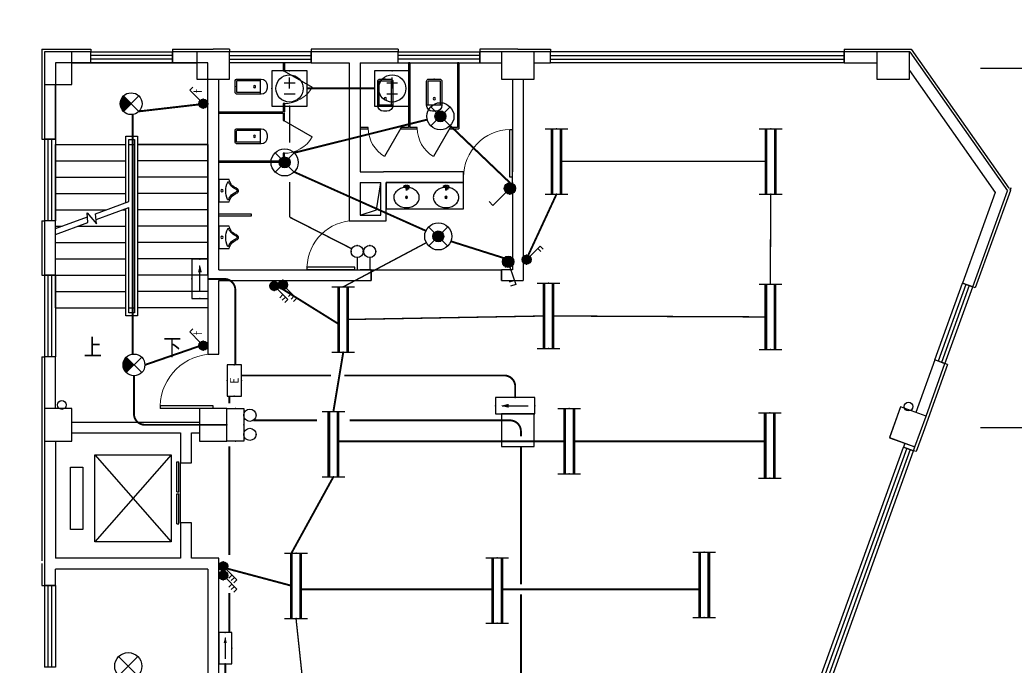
# Model space of a CAD drawing. Extents: x 2166032 to 5302137, y 581493 to 2416206.
# Drawn here: x 2508089 to 2526401, y 1149311 to 1161199 of the extents above; entities that cross this region are included whole.
import ezdxf
from ezdxf.enums import TextEntityAlignment as Align

# ---------------------------------------------------------------- set-up
doc = ezdxf.new("R2010")
doc.units = 0
doc.header["$LTSCALE"] = 1000
doc.header["$MEASUREMENT"] = 0
doc.linetypes.add('DASH', pattern=[0.35, 0.25, -0.1])
for name, color, linetype in [('AXIS', 3, 'Continuous'), ('COLUMN', 2, 'Continuous'), ('DIM_SYMB', 3, 'Continuous'), ('EQUIP-动力', 3, 'Continuous'), ('EQUIP-照明', 3, 'Continuous'), ('LATRINE', 8, 'Continuous'), ('LVTRY', 8, 'Continuous'), ('PUB_TEXT', 7, 'Continuous'), ('STAIR', 8, 'Continuous'), ('SURFACE', 8, 'Continuous'), ('TEL_TEXT', 7, 'Continuous'), ('WALL', 8, 'Continuous'), ('WINDOW', 8, 'Continuous'), ('WIRE-应急', 6, 'DASH'), ('WIRE-照明', 1, 'Continuous'), ('屋面', 151, 'Continuous'), ('道路', 2, 'Continuous')]:
    doc.layers.add(name, color=color, linetype=linetype)
doc.styles.add('_TCH_DIM', font='tssdeng.shx', dxfattribs={"bigfont": 'tssdchn.shx'})
doc.styles.add('_TEL_DIM', font='@tssdeng.shx', dxfattribs={"width": 0.8, "height": 3.5, "bigfont": '!tssdchn.shx'})
doc.styles.get("Standard").update_dxf_attribs({"font": 'tssdeng.shx', "bigfont": 'tssdchn.shx'})

# ---------------------------------------------------------------- blocks, each defined once
blk = doc.blocks.new('_LV8')
for p, q in [((-205, 0), (205, 0)), ((-205, -191), (-205, 0)), ((205, 0), (205, -191))]:
    blk.add_line(p, q)
blk.add_circle((0, -60), 20)
for centre, radius, start, end in [((-152, -175), 10, 114.1084, 248.1394), ((5, -526), 395, 66.6675, 114.1084), ((243, -401), 233, 110.4941, 160.7361), ((158, -173), 10, 290.4941, 66.6675), ((-243, -391), 203, 19.2639, 79.2894), ((-243, -401), 233, 19.2639, 68.1394), ((0, -306), 54, 199.2639, 269.7777), ((0, -316), 24, 199.2639, 269.4998), ((0, -306), 54, 270.2223, 340.7361), ((0, -316), 24, 270.5002, 340.7361), ((243, -391), 203, 100.7106, 160.7361)]:
    blk.add_arc(centre, radius, start, end)
blk = doc.blocks.new('$equip$00001148')
for p, q in [((0.354, 0.354), (-0.354, -0.354)), ((-0.354, 0.354), (0.354, -0.354))]:
    blk.add_line(p, q)
blk.add_circle((0, 0), 0.5)
at = {"flags": 9}
blk.add_attdef('A', (0, 0), '', height=0.00002, dxfattribs=at)
blk = doc.blocks.new('$equip$00001149')
for p, q in [((-0.354, 0.354), (0.354, -0.354)), ((0.354, 0.354), (-0.354, -0.354))]:
    blk.add_line(p, q)
for radius in [0.5, 0.2]:
    blk.add_circle((0, 0), radius)
for points in [[(-0.173, 0.1), (0.173, 0.1), (-0.2, 0), (0.2, 0)], [(-0.173, -0.1), (0.173, -0.1), (-0.2, 0), (0.2, 0)], [(-0.1, 0.173), (0.1, 0.173), (-0.173, 0.1), (0.173, 0.1)], [(0, 0.2), (0, 0.2), (-0.1, 0.173), (0.1, 0.173)], [(-0.1, -0.173), (0.1, -0.173), (-0.173, -0.1), (0.173, -0.1)], [(0, -0.2), (0, -0.2), (-0.1, -0.173), (0.1, -0.173)]]:
    blk.add_solid(points)
at = {"flags": 9}
blk.add_attdef('A', (0, 0), '', height=0.00002, dxfattribs=at)
blk = doc.blocks.new('$equip$00001344')
for p, q in [((0.65, 0.65), (-0.65, 0.65)), ((-0.65, 0.65), (-0.65, -0.65)), ((0, 0), (0, 0.4)), ((0.65, -0.65), (0.65, 0.65)), ((-0.2, 0.2), (0.2, 0.2)), ((-0.2, -0.2), (0.2, -0.2)), ((-0.65, -0.65), (0.65, -0.65))]:
    blk.add_line(p, q)
blk.add_circle((0, 0), 0.5)
for p in [(0, 0.65), (-0.65, 0), (0.65, 0), (0, -0.65)]:
    blk.add_point(p)
at = {"flags": 9}
blk.add_attdef('A', (0, 0), '', height=0.00002, dxfattribs=at)
blk = doc.blocks.new('$equip$00001963')
for p, q in [((0.147, 0.356), (0.625, 0.833)), ((0.625, 0.833), (0.766, 0.692)), ((0.512, 0.72), (0.653, 0.579))]:
    blk.add_line(p, q)
blk.add_circle((0, 0.208), 0.208)
for p in [(0, 0.417), (-0.208, 0.208), (0, 0), (0.208, 0.208)]:
    blk.add_point(p)
for points in [[(-0.104, 0.389), (0.104, 0.389), (-0.18, 0.313), (0.18, 0.313)], [(0, 0.417), (0, 0.417), (-0.104, 0.389), (0.104, 0.389)], [(-0.18, 0.313), (0.18, 0.313), (-0.208, 0.208), (0.208, 0.208)], [(-0.18, 0.104), (0.18, 0.104), (-0.208, 0.208), (0.208, 0.208)], [(-0.104, 0.028), (0.104, 0.028), (-0.18, 0.104), (0.18, 0.104)], [(0, 0), (0, 0), (-0.104, 0.028), (0.104, 0.028)]]:
    blk.add_solid(points)
at = {"layer": 'TEL_TEXT', "style": '_TEL_DIM', "flags": 1}
blk.add_attdef('A', text='', height=0.00002, dxfattribs=at).set_placement((0, 0), align=Align.MIDDLE_CENTER)
blk = doc.blocks.new('$equip$00001962')
for p, q in [((0.147, 0.356), (0.625, 0.833)), ((0.625, 0.833), (0.766, 0.692))]:
    blk.add_line(p, q)
blk.add_circle((0, 0.208), 0.208)
for p in [(0, 0.417), (-0.208, 0.208), (0, 0), (0.208, 0.208)]:
    blk.add_point(p)
for points in [[(-0.104, 0.389), (0.104, 0.389), (-0.18, 0.313), (0.18, 0.313)], [(0, 0.417), (0, 0.417), (-0.104, 0.389), (0.104, 0.389)], [(-0.18, 0.313), (0.18, 0.313), (-0.208, 0.208), (0.208, 0.208)], [(-0.18, 0.104), (0.18, 0.104), (-0.208, 0.208), (0.208, 0.208)], [(-0.104, 0.028), (0.104, 0.028), (-0.18, 0.104), (0.18, 0.104)], [(0, 0), (0, 0), (-0.104, 0.028), (0.104, 0.028)]]:
    blk.add_solid(points)
at = {"layer": 'TEL_TEXT', "style": '_TEL_DIM', "flags": 1}
blk.add_attdef('A', text='', height=0.00002, dxfattribs=at).set_placement((0, 0), align=Align.MIDDLE_CENTER)
blk = doc.blocks.new('$equip$00001212')
for p, q in [((0, 0.444), (0, 0)), ((-0.222, 0), (0.222, 0))]:
    blk.add_line(p, q)
blk.add_circle((0, 0.667), 0.222)
at = {"layer": 'EQUIP-照明'}
for p in [(0, 0.889), (-0.222, 0.667), (0.222, 0.667), (0, 0)]:
    blk.add_point(p, dxfattribs=at)
at = {"layer": 'EQUIP-照明', "flags": 9}
blk.add_attdef('A', (0, 0), '', height=0.00002, dxfattribs=at)
blk = doc.blocks.new('$equip$00001190')
for p, q in [((-0.354, 0.354), (0.354, -0.354)), ((-0.354, -0.354), (0.354, 0.354))]:
    blk.add_line(p, q)
blk.add_circle((0, 0), 0.5)
for points in [[(-0.177, -0.177), (-0.483, 0.129), (0, 0), (-0.354, 0.354)], [(-0.306, -0.306), (-0.483, -0.129), (-0.177, -0.177), (-0.483, 0.129)], [(-0.354, -0.354), (-0.354, -0.354), (-0.306, -0.306), (-0.483, -0.129)]]:
    blk.add_solid(points)
at = {"flags": 9}
blk.add_attdef('A', (0, 0), '', height=0.00002, dxfattribs=at)
blk = doc.blocks.new('$equip$00001822')
for p, q in [((0.147, 0.356), (0.625, 0.833)), ((0.625, 0.833), (0.766, 0.692))]:
    blk.add_line(p, q)
blk.add_circle((0, 0.208), 0.208)
for p in [(-0.208, 0.208), (-0.015, 0.001), (0, 0.417), (0.208, 0.208)]:
    blk.add_point(p)
for points in [[(-0.18, 0.313), (0.18, 0.313), (-0.208, 0.208), (0.208, 0.208)], [(-0.18, 0.104), (0.18, 0.104), (-0.208, 0.208), (0.208, 0.208)], [(-0.104, 0.389), (0.104, 0.389), (-0.18, 0.313), (0.18, 0.313)], [(-0.104, 0.028), (0.104, 0.028), (-0.18, 0.104), (0.18, 0.104)], [(0, 0.417), (0, 0.417), (-0.104, 0.389), (0.104, 0.389)], [(0, 0), (0, 0), (-0.104, 0.028), (0.104, 0.028)]]:
    blk.add_solid(points)
at = {"color": 7, "style": '_TEL_DIM'}
blk.add_attdef('$TEXT$', text='', height=0.4, dxfattribs=at).set_placement((0.581, 0.465), align=Align.MIDDLE_CENTER)
at = {"color": 7, "style": '_TEL_DIM', "flags": 1}
blk.add_attdef('A', text='', height=0.00002, dxfattribs=at).set_placement((0, 0), align=Align.MIDDLE_CENTER)
blk = doc.blocks.new('$equip$00001776')
for p, q in [((0.72, 0.66), (-0.72, 0.66)), ((-0.72, 0.66), (-0.72, 0)), ((0.72, 0), (0.72, 0.66)), ((-0.72, 0), (0.72, 0))]:
    blk.add_line(p, q)
for p in [(0, 0.66), (-0.72, 0.33), (0, 0), (0.72, 0.33)]:
    blk.add_point(p)
at = {"color": 7, "style": '_TEL_DIM'}
blk.add_attdef('$TEXT$', text='', height=0.4, dxfattribs=at).set_placement((0, 0.33), align=Align.MIDDLE_CENTER)
at = {"color": 7, "style": '_TEL_DIM', "flags": 1}
blk.add_attdef('A', text='', height=0.00002, dxfattribs=at).set_placement((0, 0), align=Align.MIDDLE_CENTER)
blk = doc.blocks.new('$equip$00001686')
for p, q in [((0.72, 0.6), (-0.72, 0.6)), ((-0.72, 0.6), (-0.72, 0)), ((0.72, 0), (0.72, 0.6)), ((-0.72, 0), (0.72, 0))]:
    blk.add_line(p, q)
at = {"color": 7}
blk.add_line((-0.48, 0.3), (0.48, 0.3), dxfattribs=at)
for p in [(0, 0.6), (-0.72, 0.3), (0, 0), (0.72, 0.3)]:
    blk.add_point(p)
blk.add_solid([(-0.24, 0.228), (-0.528, 0.3), (-0.24, 0.372)])
at = {"layer": 'TEL_TEXT', "style": '_TEL_DIM', "flags": 1}
blk.add_attdef('A', text='', height=0.00002, dxfattribs=at).set_placement((0, 0), align=Align.MIDDLE_CENTER)
blk = doc.blocks.new('$equip_U$00000006')
at = {"color": 3}
for p, q in [((-0.6, 0.624), (0.6, 0.624)), ((-0.6, 0), (-0.6, 0.624)), ((0.6, 0.624), (0.6, 0)), ((0.6, 0), (-0.6, 0))]:
    blk.add_line(p, q, dxfattribs=at)
for centre in [(-0.35, 0.849), (0.35, 0.849)]:
    blk.add_circle(centre, 0.225, dxfattribs=at)
at = {"style": '_TEL_DIM', "flags": 1}
blk.add_attdef('A', text='', height=0.00002, dxfattribs=at).set_placement((0, 0), align=Align.MIDDLE_CENTER)
blk = doc.blocks.new('$equip_U$00000175(20081108-2321)')
for p in [(0, 0.624), (-0.6, 0.312), (0, 0), (0.6, 0.312)]:
    blk.add_point(p)
blk.add_blockref('$equip_U$00000006', (0, 0))
at = {"color": 7, "style": '_TEL_DIM', "flags": 1}
blk.add_attdef('A', text='', height=0.000025, dxfattribs=at).set_placement((0, 0), align=Align.MIDDLE_CENTER)
blk = doc.blocks.new('$equip_U$00000184(许虹剑)')
for p in [(-0.35, 1.074), (0.35, 1.074), (-0.6, 0.312), (0, 0), (0.6, 0.312)]:
    blk.add_point(p)
blk.add_blockref('$equip_U$00000175(20081108-2321)', (0, 0))
at = {"color": 7, "style": '_TEL_DIM', "flags": 1}
blk.add_attdef('A', text='', height=0.000025, dxfattribs=at).set_placement((0, 0), align=Align.MIDDLE_CENTER)
blk = doc.blocks.new('$equip_U$00000360(20081108-2321)')
at = {"ltscale": 5}
for p in [(-0.35, 1.074), (0.35, 1.074), (-0.6, 0.312), (0, 0), (0.6, 0.312)]:
    blk.add_point(p, dxfattribs=at)
blk.add_blockref('$equip_U$00000184(许虹剑)', (0, 0), dxfattribs=at)
at = {"color": 7, "style": '_TEL_DIM', "flags": 1}
blk.add_attdef('A', text='', height=0.000025, dxfattribs=at).set_placement((0, 0), align=Align.MIDDLE_CENTER)
blk = doc.blocks.new('$equip$00001687')
for p, q in [((0.72, 0.6), (-0.72, 0.6)), ((-0.72, 0.6), (-0.72, 0)), ((0.72, 0), (0.72, 0.6)), ((-0.72, 0), (0.72, 0))]:
    blk.add_line(p, q)
at = {"color": 7}
blk.add_line((-0.48, 0.3), (0.48, 0.3), dxfattribs=at)
for p in [(0, 0.6), (-0.72, 0.3), (0, 0), (0.72, 0.3)]:
    blk.add_point(p)
blk.add_solid([(0.24, 0.228), (0.528, 0.3), (0.24, 0.372)])
at = {"layer": 'TEL_TEXT', "style": '_TEL_DIM', "flags": 1}
blk.add_attdef('A', text='', height=0.00002, dxfattribs=at).set_placement((0, 0), align=Align.MIDDLE_CENTER)
blk = doc.blocks.new('$equip$00001160')
for p, q in [((-1.2, 0.417), (-1.2, -0.417)), ((1.2, 0.417), (1.2, -0.417)), ((-1.2, 0.167), (1.2, 0.167)), ((-1.2, -0.167), (1.2, -0.167))]:
    blk.add_line(p, q)
at = {"const_width": 0.1}
for points in [[(-1.2, 0.167), (1.2, 0.167)], [(-1.2, -0.167), (1.2, -0.167)]]:
    blk.add_lwpolyline(points, dxfattribs=at)
at = {"layer": 'EQUIP-照明'}
for p in [(-1.2, 0), (0, 0.167), (1.2, 0), (0, -0.167)]:
    blk.add_point(p, dxfattribs=at)
at = {"layer": 'EQUIP-照明', "flags": 9}
blk.add_attdef('A', (0, 0), '', height=0.00002, dxfattribs=at)
blk = doc.blocks.new('$equip$00001964')
for p, q in [((0.147, 0.356), (0.625, 0.833)), ((0.399, 0.607), (0.54, 0.466)), ((0.512, 0.72), (0.653, 0.579)), ((0.625, 0.833), (0.766, 0.692))]:
    blk.add_line(p, q)
blk.add_circle((0, 0.208), 0.208)
for p in [(-0.208, 0.208), (0, 0.417), (0, 0), (0.208, 0.208)]:
    blk.add_point(p)
for points in [[(-0.18, 0.313), (0.18, 0.313), (-0.208, 0.208), (0.208, 0.208)], [(-0.18, 0.104), (0.18, 0.104), (-0.208, 0.208), (0.208, 0.208)], [(-0.104, 0.389), (0.104, 0.389), (-0.18, 0.313), (0.18, 0.313)], [(-0.104, 0.028), (0.104, 0.028), (-0.18, 0.104), (0.18, 0.104)], [(0, 0.417), (0, 0.417), (-0.104, 0.389), (0.104, 0.389)], [(0, 0), (0, 0), (-0.104, 0.028), (0.104, 0.028)]]:
    blk.add_solid(points)
at = {"layer": 'TEL_TEXT', "style": '_TEL_DIM', "flags": 1}
blk.add_attdef('A', text='', height=0.00002, dxfattribs=at).set_placement((0, 0), align=Align.MIDDLE_CENTER)
blk = doc.blocks.new('$TCHSYS$WIN2D')
for p, q in [((-0.5, 0.5), (0.5, 0.5)), ((-0.5, 0.5), (-0.5, -0.5)), ((0.5, 0.5), (0.5, -0.5)), ((0.5, 0.1667), (-0.5, 0.1667)), ((0.5, -0.1667), (-0.5, -0.1667)), ((-0.5, -0.5), (0.5, -0.5))]:
    blk.add_line(p, q)
blk = doc.blocks.new('$TCHSYS$DOOR2D')
for p, q in [((0.45, 0.975), (0.5, 0.975)), ((0.45, 0), (0.45, 0.975)), ((0.5, 0), (0.5, 0.975)), ((0.5, 0), (0.45, 0))]:
    blk.add_line(p, q)
at = {"lineweight": 13}
blk.add_arc((0.475, 0), 0.975, 91.4693, 180, dxfattribs=at)
blk = doc.blocks.new('$lvtry$00000200')
for p, q in [((-140, -40, 0), (-140, -480, 0)), ((-110, -40, 0), (-110, -470, 0)), ((100, 0, 0), (-100, 0, 0)), ((100, -30, 0), (-100, -30, 0)), ((110, -470, 0), (110, -40, 0)), ((140, -480, 0), (140, -40, 0)), ((140, -470, 0), (-140, -470, 0)), ((-30, -590, 0), (30, -590, 0))]:
    blk.add_line(p, q)
blk.add_circle((0, -359, 0), 20)
for centre, radius, start, end in [((-100, -40, 0), 40, 90, 180), ((-100, -40, 0), 10, 90, 180), ((100, -40, 0), 40, 0, 90), ((100, -40, 0), 10, 0, 90), ((-30, -480, 0), 110, 180, 270), ((30, -480, 0), 110, 270, 0)]:
    blk.add_arc(centre, radius, start, end)
blk.add_point((0, 0))
blk = doc.blocks.new('$TCHSYS$APDOOR2D')
blk.add_line((0.5, 0), (0, 0.866))
at = {"lineweight": 13}
blk.add_arc((0.5, 0), 1, 120, 180, dxfattribs=at)
blk = doc.blocks.new('$lvtry$00000194')
for p, q in [((-17, -27, 0), (-17, -17, 0)), ((17, -27, 0), (17, -17, 0))]:
    blk.add_line(p, q)
at = {"elevation": 0}
blk.add_lwpolyline([(14, -39, -0.067374), (92, -53, -0.088152), (166, -93, -0.105269), (218, -155, -0.121685), (235, -224, -0.121685), (218, -292, -0.105269), (166, -355, -0.088152), (92, -394, -0.078966), (0, -409, -0.078966), (-92, -394, -0.088152), (-166, -355, -0.105269), (-218, -292, -0.121685), (-235, -224, -0.121685), (-218, -155, -0.105269), (-166, -93, -0.088152), (-92, -53, -0.059935), (-23, -40, -0.059935)], format="xyb", dxfattribs=at)
for centre, radius in [((0, -27, 0), 16.7), ((0, -221, 0), 20), ((0, -221, 0), 15)]:
    blk.add_circle(centre, radius)
for centre, radius, start, end in [((-40, -17, 0), 10.1, 106.6096, 258.1648), ((-64, 250, 0), 259, 274.7069, 282.3732), ((-75, -197, 0), 173, 71.36, 79.1873), ((-29, -63, 0), 6.77, 155.344, 308.3224), ((-171, 35, 0), 166, 324.8411, 338.1337), ((-171, 35, 0), 170, 324.8411, 331.3523), ((-29, -63, 0), 3.37, 155.344, 308.3224), ((100, -178, 0), 170, 132.3141, 138.8253), ((100, -178, 0), 166, 125.5327, 138.8253), ((-12, -42, 0), 10.6, 201.8924, 261.774), ((0, -17, 0), 16.7, 0, 180), ((-381, -99, 0), 372, 2.3982, 6.7627), ((0, -80, 0), 9.9, 201.7837, 338.2163), ((64, 250, 0), 259, 257.6268, 265.2931), ((381, -99, 0), 372, 170.1008, 177.6018), ((75, -197, 0), 173, 100.8127, 110.4191), ((40, -17, 0), 10.1, 281.8352, 73.3904)]:
    blk.add_arc(centre, radius, start, end)
blk.add_point((0, -17, 0))
blk = doc.blocks.new('$DorLib2D$00000001')
for p, q in [((0.45, 0.975), (0.5, 0.975)), ((0.45, 0), (0.45, 0.975)), ((0.5, 0), (0.5, 0.975)), ((0.5, 0), (0.45, 0))]:
    blk.add_line(p, q)
at = {"lineweight": 13}
blk.add_arc((0.475, 0), 0.975, 91.4693, 180, dxfattribs=at)
blk = doc.blocks.new('$TCHSYS$LDOR22D')
for p, q in [((-0.517, 0.833), (-0.017, 0.833)), ((-0.517, 0.833), (-0.517, 0.667)), ((-0.017, 0.833), (-0.017, 0.667)), ((0.017, 0.833), (0.017, 0.667)), ((0.017, 0.833), (0.517, 0.833)), ((0.517, 0.833), (0.517, 0.667)), ((-0.517, 0.667), (-0.017, 0.667)), ((0.017, 0.667), (0.517, 0.667)), ((-0.5, 0.5), (0.5, 0.5))]:
    blk.add_line(p, q)

msp = doc.modelspace()

# ---------------------------------------------------------------- linework, layer by layer
msp.add_circle((2604640.5, 1020101.3), 438608.5)
at = {"layer": 'AXIS'}
for p, q in [((2525747.6, 1160311.3), (2528537.4, 1160311.3)), ((2525747.6, 1153711.3), (2528537.4, 1153711.3))]:
    msp.add_line(p, q, dxfattribs=at)
at = {"layer": 'COLUMN'}
for p, q in [((2509042.8, 1160611), (2508542.8, 1160611)), ((2508542.8, 1160611), (2508542.8, 1160011)), ((2509042.8, 1160011), (2509042.8, 1160611)), ((2511942.8, 1160611), (2511342.8, 1160611)), ((2511342.8, 1160611), (2511342.8, 1160111)), ((2511942.8, 1160111), (2511942.8, 1160611)), ((2517542.8, 1160611), (2516942.8, 1160611)), ((2516942.8, 1160611), (2516942.8, 1160111)), ((2517542.8, 1160111), (2517542.8, 1160611)), ((2524442.8, 1160611), (2523842.8, 1160611)), ((2523842.8, 1160611), (2523842.8, 1160111)), ((2524442.8, 1160111), (2524442.8, 1160611)), ((2511342.8, 1160111), (2511942.8, 1160111)), ((2516942.8, 1160111), (2517542.8, 1160111)), ((2523842.8, 1160111), (2524442.8, 1160111)), ((2508542.8, 1160011), (2509042.8, 1160011)), ((2509042.8, 1154061.3), (2508542.8, 1154061.3)), ((2508542.8, 1154061.3), (2508542.8, 1153461.3)), ((2509042.8, 1153461.3), (2509042.8, 1154061.3)), ((2511892.8, 1154061.3), (2511392.8, 1154061.3)), ((2511392.8, 1154061.3), (2511392.8, 1153461.3)), ((2511892.8, 1153461.3), (2511892.8, 1154061.3)), ((2524275.5, 1154089.8), (2524071.8, 1153525.5)), ((2524746.3, 1153919.9), (2524275.5, 1154089.8)), ((2517542.8, 1153961.3), (2516942.8, 1153961.3)), ((2516942.8, 1153961.3), (2516942.8, 1153361.3)), ((2517542.8, 1153361.3), (2517542.8, 1153961.3)), ((2524542.5, 1153355.5), (2524746.3, 1153919.9)), ((2524071.8, 1153525.5), (2524542.5, 1153355.5)), ((2508542.8, 1153461.3), (2509042.8, 1153461.3)), ((2511392.8, 1153461.3), (2511892.8, 1153461.3)), ((2516942.8, 1153361.3), (2517542.8, 1153361.3))]:
    msp.add_line(p, q, dxfattribs=at)
at = {"layer": 'DIM_SYMB'}
for points in [[(2510867.8, 1155451.6, 0, 0, 0), (2510867.8, 1159659.5, 0, 0, 0), (2509417.8, 1159659.5, 0, 0, 0), (2509417.8, 1157559.5, 80, 0, 0), (2509417.8, 1157259.5, 0, 0, 0)], [(2509417.8, 1155450.7, 0, 0, 0), (2509417.8, 1156543.5, 80, 0, 0), (2509417.8, 1156843.5, 0, 0, 0)]]:
    msp.add_lwpolyline(points, format="xyseb", dxfattribs=at)
at = {"layer": 'LATRINE'}
for p, q in [((2512930.7, 1160411.3), (2512930.7, 1160261.3)), ((2512955.7, 1160411.3), (2512930.7, 1160411.3)), ((2512955.7, 1160261.3), (2512955.7, 1160411.3)), ((2515230.3, 1160411.3), (2515230.3, 1159223.8)), ((2515255.3, 1160411.3), (2515230.3, 1160411.3)), ((2515255.3, 1160411.3), (2515255.3, 1159223.8)), ((2516130.3, 1160411.3), (2516130.3, 1159223.8)), ((2516155.3, 1160411.3), (2516130.3, 1160411.3)), ((2516155.3, 1160411.3), (2516155.3, 1159198.8)), ((2512930.7, 1160261.3), (2512955.7, 1160261.3)), ((2512955.7, 1159661.3), (2512930.7, 1159661.3)), ((2512930.7, 1159661.3), (2512930.7, 1159511.3)), ((2512955.7, 1159511.3), (2512955.7, 1159661.3)), ((2511742.8, 1159511.3), (2512930.7, 1159511.3)), ((2511742.8, 1159511.3), (2511742.8, 1159486.3)), ((2511742.8, 1159486.3), (2512930.3, 1159486.3)), ((2512930.3, 1159486.3), (2512930.3, 1159348.8)), ((2512955.3, 1159348.8), (2512955.3, 1159498.8)), ((2512930.3, 1159348.8), (2512955.3, 1159348.8)), ((2514492.8, 1159223.8), (2514342.8, 1159223.8)), ((2514342.8, 1159223.8), (2514342.8, 1159198.8)), ((2514342.8, 1159198.8), (2514492.8, 1159198.8)), ((2514492.8, 1159198.8), (2514492.8, 1159223.8)), ((2515230.3, 1159223.8), (2515092.8, 1159223.8)), ((2515092.8, 1159223.8), (2515092.8, 1159198.8)), ((2515092.8, 1159198.8), (2515242.8, 1159198.8)), ((2515242.8, 1159198.8), (2515392.8, 1159198.8)), ((2515392.8, 1159223.8), (2515255.3, 1159223.8)), ((2515392.8, 1159198.8), (2515392.8, 1159223.8)), ((2516130.3, 1159223.8), (2515992.8, 1159223.8)), ((2515992.8, 1159223.8), (2515992.8, 1159198.8)), ((2515992.8, 1159198.8), (2516155.3, 1159198.8)), ((2512955.3, 1158748.8), (2512930.3, 1158748.8)), ((2512930.3, 1158748.8), (2512930.3, 1158611.3)), ((2512955.3, 1158586.3), (2512955.3, 1158748.8)), ((2511742.8, 1158611.3), (2512930.3, 1158611.3)), ((2511742.8, 1158611.3), (2511742.8, 1158586.3)), ((2511742.8, 1158586.3), (2512955.3, 1158586.3))]:
    msp.add_line(p, q, dxfattribs=at)
at = {"layer": 'LVTRY'}
msp.add_lwpolyline([(2516242.8, 1158211.3), (2514821.1, 1158211.3), (2514821.1, 1157726.5), (2516242.8, 1157726.5)], close=True, dxfattribs=at)
at = {"layer": 'LVTRY', "linetype": 'Continuous'}
msp.add_lwpolyline([(2511742.8, 1157599.5), (2512342.8, 1157599.5), (2512342.8, 1157629.5), (2511742.8, 1157629.5)], dxfattribs=at)
at = {"layer": 'STAIR'}
for p, q in [((2511542.8, 1160411.3), (2508742.8, 1160411.3)), ((2508742.8, 1160411.3), (2508742.8, 1158911.3)), ((2511542.8, 1158911.3), (2511542.8, 1160411.3)), ((2510032.8, 1157840.5), (2510032.8, 1159061.3)), ((2510032.8, 1159061.3), (2510252.8, 1159061.3)), ((2510092.8, 1157862.5), (2510092.8, 1159001.3)), ((2510092.8, 1159001.3), (2510192.8, 1159001.3)), ((2510192.8, 1159001.3), (2510192.8, 1155821.3)), ((2510252.8, 1159061.3), (2510252.8, 1155761.3)), ((2508742.8, 1157366.7), (2508742.8, 1158911.3)), ((2508742.8, 1158911.3), (2510032.8, 1158911.3)), ((2508742.8, 1158911.3), (2510032.8, 1158911.3)), ((2510092.8, 1157862.5), (2510092.8, 1158911.3)), ((2510092.8, 1158911.3), (2510192.8, 1158911.3)), ((2510192.8, 1158911.3), (2510192.8, 1155911.3)), ((2511542.8, 1158911.3), (2510252.8, 1158911.3)), ((2510252.8, 1158911.3), (2511542.8, 1158911.3)), ((2511542.8, 1158911.3), (2511542.8, 1155911.3)), ((2508742.8, 1158611.3), (2510032.8, 1158611.3)), ((2511542.8, 1158611.3), (2510252.8, 1158611.3)), ((2508742.8, 1158311.3), (2510032.8, 1158311.3)), ((2511542.8, 1158311.3), (2510252.8, 1158311.3)), ((2508742.8, 1158011.3), (2510032.8, 1158011.3)), ((2511542.8, 1158011.3), (2510252.8, 1158011.3)), ((2509478.7, 1157637), (2510092.8, 1157862.5)), ((2509488, 1157533.9), (2510092.8, 1157756)), ((2510032.8, 1155761.3), (2510032.8, 1157734)), ((2510092.8, 1155911.3), (2510092.8, 1157756)), ((2510092.8, 1155821.3), (2510092.8, 1157756)), ((2508742.8, 1157711.3), (2509681.1, 1157711.3)), ((2508742.8, 1157366.7), (2509328.8, 1157581.9)), ((2509338.1, 1157478.8), (2509322, 1157656.5)), ((2509322, 1157656.5), (2509495.5, 1157451)), ((2509495.5, 1157451), (2509478.7, 1157637)), ((2509971.2, 1157711.3), (2510032.8, 1157711.3)), ((2511542.8, 1157711.3), (2510252.8, 1157711.3)), ((2508742.8, 1157260.1), (2509338.1, 1157478.8)), ((2508742.8, 1157411.3), (2508864.4, 1157411.3)), ((2509154.4, 1157411.3), (2510032.8, 1157411.3)), ((2511542.8, 1157411.3), (2510252.8, 1157411.3)), ((2508742.8, 1155911.3), (2508742.8, 1157260.1)), ((2508742.8, 1157111.3), (2510032.8, 1157111.3)), ((2511542.8, 1157111.3), (2510252.8, 1157111.3)), ((2508742.8, 1156811.3), (2510032.8, 1156811.3)), ((2511542.8, 1156811.3), (2510252.8, 1156811.3)), ((2508742.8, 1156511.3), (2510032.8, 1156511.3)), ((2511542.8, 1156511.3), (2510252.8, 1156511.3)), ((2508742.8, 1156211.3), (2510032.8, 1156211.3)), ((2511542.8, 1156211.3), (2510252.8, 1156211.3)), ((2508742.8, 1155911.3), (2510032.8, 1155911.3)), ((2510092.8, 1155911.3), (2510192.8, 1155911.3)), ((2511542.8, 1155911.3), (2510252.8, 1155911.3)), ((2510252.8, 1155761.3), (2510032.8, 1155761.3)), ((2510192.8, 1155821.3), (2510092.8, 1155821.3)), ((2509467.8, 1153211.3), (2510867.8, 1153211.3)), ((2509467.8, 1151611.3), (2509467.8, 1153211.3)), ((2509467.8, 1153211.3), (2510867.8, 1151611.3)), ((2510867.8, 1153211.3), (2509467.8, 1151611.3)), ((2510867.8, 1153211.3), (2510867.8, 1151611.3)), ((2509017.8, 1152986.3), (2509242.8, 1152986.3)), ((2509017.8, 1151836.3), (2509017.8, 1152986.3)), ((2509242.8, 1152986.3), (2509242.8, 1151836.3)), ((2509242.8, 1151836.3), (2509017.8, 1151836.3)), ((2510867.8, 1151611.3), (2509467.8, 1151611.3))]:
    msp.add_line(p, q, dxfattribs=at)
at = {"layer": 'SURFACE'}
for p, q in [((2508492.8, 1160661.3), (2509392.8, 1160661.3)), ((2508492.8, 1160661.3), (2508492.8, 1159011.3)), ((2509392.8, 1160661.3), (2509392.8, 1160611.3)), ((2510892.8, 1160661.3), (2510892.8, 1160611.3)), ((2510892.8, 1160661.3), (2511642.8, 1160661.3)), ((2511942.4, 1160661.3), (2511642.8, 1160661.3)), ((2511942.4, 1160661.3), (2511942.4, 1160611.3)), ((2513442.4, 1160661.3), (2513442.4, 1160611.3)), ((2514242.8, 1160661.3), (2513442.4, 1160661.3)), ((2514242.8, 1160661.3), (2514192.8, 1160661.3)), ((2514192.8, 1160661.3), (2514192.8, 1160661.3)), ((2515042.4, 1160661.3), (2514242.8, 1160661.3)), ((2515042.4, 1160661.3), (2515042.4, 1160611.3)), ((2516542.4, 1160661.3), (2516542.4, 1160611.3)), ((2517242.8, 1160661.3), (2516542.4, 1160661.3)), ((2517242.8, 1160661.3), (2517842.6, 1160661.3)), ((2517842.6, 1160661.3), (2517842.6, 1160611.3)), ((2523242.6, 1160661.3), (2523242.6, 1160611.3)), ((2523242.6, 1160661.3), (2524471.5, 1160661.3)), ((2524471.5, 1160661.3), (2526267.8, 1158108.4)), ((2508492.8, 1159011.3), (2508542.8, 1159011.3)), ((2526280.1, 1158091), (2526313.6, 1158114.5)), ((2526296.6, 1158067.5), (2526313.6, 1158114.5)), ((2526296.6, 1158067.5), (2525650.7, 1156278.5)), ((2508492.8, 1157511.3), (2508542.8, 1157511.3)), ((2508492.8, 1157511.3), (2508492.8, 1156511.3)), ((2508492.8, 1156511.3), (2508542.8, 1156511.3)), ((2525650.7, 1156278.5), (2525603.7, 1156295.5)), ((2508492.8, 1155011.3), (2508542.8, 1155011.3)), ((2508492.8, 1155011.3), (2508492.8, 1153711.3)), ((2525141.3, 1154867.7), (2524691.1, 1153620.8)), ((2525141.3, 1154867.7), (2525094.3, 1154884.7)), ((2508492.8, 1153711.3), (2508492.8, 1153311.3)), ((2524691.1, 1153620.8), (2524564, 1153268.6)), ((2508492.8, 1153313.2), (2508492.8, 1151261.3)), ((2524564, 1153268.6), (2524516.9, 1153285.5)), ((2508492.8, 1151211.3), (2508492.8, 1150811.3)), ((2508492.8, 1150811.3), (2508542.8, 1150811.3))]:
    msp.add_line(p, q, dxfattribs=at)
at = {"layer": 'WALL'}
for p, q in [((2509392.8, 1160611.3), (2508542.8, 1160611.3)), ((2508542.8, 1160611.3), (2508542.8, 1160611)), ((2509392.8, 1160411.3), (2509392.8, 1160611.3)), ((2511642.8, 1160611.3), (2510892.8, 1160611.3)), ((2510892.8, 1160611.3), (2510892.8, 1160411.3)), ((2511942.4, 1160611.3), (2511642.8, 1160611.3)), ((2511942.4, 1160611), (2511942.4, 1160611.3)), ((2514242.8, 1160611.3), (2513442.4, 1160611.3)), ((2513442.4, 1160611.3), (2513442.4, 1160411.3)), ((2515042.4, 1160611.3), (2514242.8, 1160611.3)), ((2515042.4, 1160411.3), (2515042.4, 1160611.3)), ((2517242.8, 1160611.3), (2516542.4, 1160611.3)), ((2516542.4, 1160611.3), (2516542.4, 1160411.3)), ((2517842.6, 1160611.3), (2517242.8, 1160611.3)), ((2517842.6, 1160411.3), (2517842.6, 1160611.3)), ((2524445.6, 1160611.3), (2523242.6, 1160611.3)), ((2523242.6, 1160611.3), (2523242.6, 1160411.3)), ((2524445.6, 1160611.3), (2526240.8, 1158060)), ((2509042.8, 1160411.3), (2509392.8, 1160411.3)), ((2510892.8, 1160411.3), (2511342.8, 1160411.3)), ((2513442.4, 1160411.3), (2514142.8, 1160411.3)), ((2514142.8, 1160411.3), (2514142.8, 1158311.3)), ((2514342.8, 1160411.3), (2515042.4, 1160411.3)), ((2514342.8, 1160411.3), (2514342.8, 1158411.3)), ((2516542.4, 1160411.3), (2516942.8, 1160411.3)), ((2517542.8, 1160411.3), (2517842.6, 1160411.3)), ((2523242.6, 1160411.3), (2523842.8, 1160411.3)), ((2511542.8, 1156511.3), (2511542.8, 1160111)), ((2511742.8, 1156611.3), (2511742.8, 1160111)), ((2517142.8, 1160111), (2517142.8, 1158411.3)), ((2517342.8, 1160111), (2517342.8, 1158311.3)), ((2524442.8, 1160267.8), (2526017.3, 1158030)), ((2508542.8, 1160011), (2508542.8, 1159011.3)), ((2508742.8, 1159011.3), (2508742.8, 1160011)), ((2508542.8, 1159011.3), (2508742.8, 1159011.3)), ((2514142.8, 1158311.3), (2514142.8, 1157561.3)), ((2514342.8, 1158411.3), (2514771.1, 1158411.3)), ((2516242.8, 1158411.3), (2514771.1, 1158411.3)), ((2516242.8, 1158211.3), (2516242.8, 1158411.3)), ((2517142.8, 1158211.3), (2517142.8, 1158411.3)), ((2517342.8, 1158311.3), (2517342.8, 1156411.3)), ((2514342.8, 1158211.3), (2514721.1, 1158211.3)), ((2514342.8, 1158211.3), (2514342.8, 1157611.3)), ((2514721.1, 1157611.3), (2514721.1, 1158211.3)), ((2514821.1, 1158211.3), (2516242.8, 1158211.3)), ((2514821.1, 1157511.3), (2514821.1, 1158211.3)), ((2517142.8, 1158211.3), (2517142.8, 1156611.3)), ((2526017.3, 1158030), (2525415.6, 1156363.4)), ((2525603.7, 1156295.5), (2526240.8, 1158060)), ((2514142.8, 1157561.3), (2514142.8, 1157511.3)), ((2514342.8, 1157611.3), (2514721.1, 1157611.3)), ((2508542.8, 1157511.3), (2508542.8, 1156511.3)), ((2508742.8, 1157511.3), (2508542.8, 1157511.3)), ((2508742.8, 1156511.3), (2508742.8, 1157511.3)), ((2514142.8, 1157511.3), (2514342.8, 1157511.3)), ((2514342.8, 1157511.3), (2514821.1, 1157511.3)), ((2508542.8, 1156511.3), (2508742.8, 1156511.3)), ((2511542.8, 1156511.3), (2511542.8, 1155061.3)), ((2511742.8, 1156611.3), (2514142.8, 1156611.3)), ((2514142.8, 1156611.3), (2514342.8, 1156611.3)), ((2514542.8, 1156611.3), (2514342.8, 1156611.3)), ((2514542.8, 1156411.3), (2514542.8, 1156611.3)), ((2517142.8, 1156611.3), (2516942.8, 1156611.3)), ((2516942.8, 1156611.3), (2516942.8, 1156411.3)), ((2511742.8, 1155061.3), (2511742.8, 1156411.3)), ((2511742.8, 1156411.3), (2514242.8, 1156411.3)), ((2514242.8, 1156411.3), (2514542.8, 1156411.3)), ((2516942.8, 1156411.3), (2517342.8, 1156411.3)), ((2525415.6, 1156363.4), (2525603.7, 1156295.5)), ((2508742.8, 1155011.3), (2508542.8, 1155011.3)), ((2508542.8, 1155011.3), (2508542.8, 1154061.3)), ((2508742.8, 1154061.3), (2508742.8, 1155011.3)), ((2511542.8, 1155061.3), (2511742.8, 1155061.3)), ((2524906.2, 1154952.6), (2524557.9, 1153987.9)), ((2524746, 1153920), (2525094.3, 1154884.7)), ((2525094.3, 1154884.7), (2524906.2, 1154952.6)), ((2509042.8, 1153811.3), (2511142.8, 1153811.3)), ((2511142.8, 1153811.3), (2511392.8, 1153811.3)), ((2509042.8, 1153611.3), (2511042.8, 1153611.3)), ((2511042.8, 1153611.3), (2511042.8, 1153061.3)), ((2511242.8, 1153061.3), (2511242.8, 1153611.3)), ((2511242.8, 1153611.3), (2511392.8, 1153611.3)), ((2508542.8, 1153461.3), (2508542.8, 1153311.3)), ((2508742.8, 1153461.3), (2508742.8, 1153311.3)), ((2524354.1, 1153423.5), (2524328.8, 1153353.5)), ((2524328.8, 1153353.5), (2524516.9, 1153285.5)), ((2524516.9, 1153285.5), (2524542.2, 1153355.6)), ((2508542.8, 1153313.2), (2508542.8, 1151211.3)), ((2508742.8, 1153313.2), (2508742.8, 1151311.3)), ((2511042.8, 1153061.3), (2511242.8, 1153061.3)), ((2511242.8, 1151961.3), (2511042.8, 1151961.3)), ((2511042.8, 1151961.3), (2511042.8, 1151311.3)), ((2511242.8, 1151311.3), (2511242.8, 1151961.3)), ((2511042.8, 1151311.3), (2508742.8, 1151311.3)), ((2511742.8, 1151311.3), (2511242.8, 1151311.3)), ((2511742.8, 1148511.3), (2511742.8, 1151311.3)), ((2508542.8, 1151211.3), (2508542.8, 1150811.3)), ((2511142.8, 1151111.3), (2508742.8, 1151111.3)), ((2508742.8, 1150811.3), (2508742.8, 1151111.3)), ((2511542.8, 1151111.3), (2511142.8, 1151111.3)), ((2511542.8, 1151111.3), (2511542.8, 1148511.3)), ((2508542.8, 1150811.3), (2508742.8, 1150811.3))]:
    msp.add_line(p, q, dxfattribs=at)
msp.add_lwpolyline([(2524276, 1154089.7), (2524072.2, 1153525.3), (2524542.5, 1153355.5), (2524746.3, 1153919.9), (2524276, 1154089.7)], dxfattribs=at)
at = {"layer": 'WINDOW', "linetype": 'DASH'}
for p, q in [((2514542.8, 1156611.3), (2514542.8, 1156411.3)), ((2516942.8, 1156411.3), (2516942.8, 1156611.3))]:
    msp.add_line(p, q, dxfattribs=at)
at = {"layer": 'WINDOW'}
msp.add_line((2514542.8, 1156611.3, 800), (2516942.8, 1156611.3, 800), dxfattribs=at)
at = {"layer": 'WIRE-应急', "linetype": 'DASH', "const_width": 35}
for points in [[(2510274.4, 1159519.1), (2511501.1, 1159660.6)], [(2510162.2, 1159462.7), (2510162.2, 1155060)], [(2510385.6, 1154861.3), (2511417.8, 1155217.5)], [(2512161.5, 1154667.9), (2513808.1, 1154667.9)], [(2511936.2, 1154154.1), (2511936.2, 1154288.1)], [(2512379.2, 1153842.7), (2513549.8, 1153842.7)], [(2511936.2, 1151371), (2511936.2, 1153368.8)], [(2517298.3, 1153367.3), (2517298.3, 1150829.7)], [(2511936.2, 1149945.4), (2511936.2, 1150669.4)], [(2517298.3, 1150644.7), (2517298.3, 1148653.4)], [(2511862.8, 1149369.4), (2511862.8, 1148790.7)]]:
    msp.add_lwpolyline(points, dxfattribs=at)
for points in [[(2511547.3, 1156441.3), (2511847.7, 1156441.3, -0.4142136), (2512047.7, 1156241.3), (2512047.7, 1154864.1)], [(2511892.8, 1153761.3), (2510385.6, 1153761.3, -0.4142136), (2510185.6, 1153961.3), (2510185.6, 1154661.3)], [(2514051.7, 1154667.9), (2516993.5, 1154667.9, -0.4142136), (2517193.5, 1154467.9), (2517193.5, 1154261.3)], [(2514151.5, 1153842.7), (2517098.3, 1153842.7, -0.4142136), (2517298.3, 1153642.7), (2517298.3, 1153552.3)]]:
    msp.add_lwpolyline(points, format="xyb", dxfattribs=at)
at = {"layer": 'WIRE-照明', "linetype": 'Continuous'}
for points, const_width in [([(2513371, 1159941.1), (2514607.5, 1159941.1)], 35), ([(2513046, 1159616.1), (2513046, 1158944.8)], 25), ([(2513132.1, 1158759.1), (2515575.5, 1159367.8)], 35), ([(2515998.9, 1159255.6), (2517096.9, 1158207.3)], 35), ([(2518036.5, 1158598.9), (2521806.5, 1158598.9)], 25), ([(2513132.1, 1158405.5), (2515551.3, 1157325.1)], 35), ([(2513046, 1158219.8), (2513046, 1157576.9)], 25), ([(2517414.9, 1156837.4), (2517953.2, 1157998.9)], 35), ([(2521889.8, 1157998.9), (2521884.1, 1156343.4)], 25), ([(2513046, 1157576.9), (2514189.8, 1156995.1)], 25), ([(2515558.7, 1157106), (2514032.7, 1156296.4)], 25), ([(2516988.2, 1156823.6), (2516012.3, 1157132)], 35), ([(2512924.3, 1156249.6), (2513949.3, 1155611.6)], 35), ([(2514116, 1155696.4), (2517721.3, 1155760.6)], 25), ([(2517887.9, 1155760.6), (2521800.7, 1155743.4)], 25), ([(2514032.7, 1155096.4), (2513850.7, 1154004.7)], 35), ([(2518105.1, 1153459.8), (2513934, 1153459.8)], 35), ([(2518271.8, 1153459.8), (2521789.1, 1153459.8)], 35), ([(2513850.7, 1152804.7), (2513080.6, 1151405.2)], 35), ([(2511898.3, 1151120.5), (2513080.6, 1150805.2)], 35), ([(2516781.5, 1150737.2), (2513247.3, 1150737.2)], 35), ([(2516948.2, 1150737.2), (2520586.3, 1150737.2)], 35), ([(2513164, 1150205.2), (2513277.2, 1149145.8)], 25)]:
    msp.add_lwpolyline(points, dxfattribs=dict(at, const_width=const_width))
at = {"layer": '屋面', "color": 6}
for centre in [(2508859, 1154125.8), (2524423.7, 1154095.6)]:
    msp.add_circle(centre, 80, dxfattribs=at)
at = {"layer": '道路'}
for p, q in [((2514642.8, 1157712.2), (2514721.1, 1158205.9)), ((2514340.7, 1157611.3), (2514642.8, 1157712.2))]:
    msp.add_line(p, q, dxfattribs=at)

# ---------------------------------------------------------------- block references
at = {"layer": 'EQUIP-动力', "color": 4, "xscale": 500, "yscale": 500, "zscale": 500}
for p in [(2513046, 1159941.1), (2514932.5, 1159941.1)]:
    msp.add_blockref('$equip$00001344', p, dxfattribs=at)
at = {"layer": 'EQUIP-照明', "xscale": 400, "yscale": 400, "zscale": 400, "rotation": 90}
for name, p, values in [('$equip$00001822', (2511542.8, 1159660.6), {'$TEXT$': 't'}), ('$equip$00001822', (2511542.8, 1155217.5), {'$TEXT$': 't'}), ('$equip$00001776', (2512161.5, 1154576.1), {'$TEXT$': 'E'})]:
    msp.add_blockref(name, p, dxfattribs=at).add_auto_attribs(values)
at = {"layer": 'EQUIP-照明'}
for name, p, xscale, yscale, zscale in [('$equip$00001190', (2510132.9, 1159660.6), 400, 400, 400), ('$equip$00001212', (2514288.9, 1156611.3), 500, 500, 500), ('$equip$00001212', (2514518.4, 1156611.3), 500, 500, 500), ('$equip$00001963', (2517402.4, 1156712.4), 400, 400, 400), ('$equip$00001190', (2510185.6, 1154861.3), 400, 400, 400), ('$equip$00001686', (2517193.5, 1153961.3), 500, 500, 500), ('$equip$00001148', (2510080.6, 1149327), 500, 500, 500)]:
    msp.add_blockref(name, p, dxfattribs=dict(at, xscale=xscale, yscale=yscale, zscale=zscale))
at = {"layer": 'EQUIP-照明', "color": 4, "xscale": 500, "yscale": 500, "zscale": 500}
for p in [(2515818, 1159428.3), (2512955.3, 1158582.3), (2515779.5, 1157223.2)]:
    msp.add_blockref('$equip$00001149', p, dxfattribs=at)
at = {"layer": 'EQUIP-照明'}
for name, p, xscale, yscale, zscale, rotation in [('$equip$00001160', (2517953.2, 1158598.9), 500, 500, 500, 90), ('$equip$00001160', (2521889.8, 1158598.9), 500, 500, 500, 90), ('$equip$00001962', (2517096.9, 1158207.3), 500, 500, 500, 180), ('$equip$00001964', (2512679.9, 1156312.1), 400, 400, 400, 270), ('$equip$00001964', (2512841, 1156332.9), 400, 400, 400, 270), ('$equip$00001160', (2514032.7, 1155696.4), 500, 500, 500, 90), ('$equip$00001160', (2517804.6, 1155760.6), 500, 500, 500, 90), ('$equip$00001160', (2521884.1, 1155743.4), 500, 500, 500, 90), ('$equip_U$00000360(20081108-2321)', (2511892.8, 1153761.5), 500, 500, 500, 270), ('$equip$00001160', (2518188.4, 1153459.8), 500, 500, 500, 90), ('$equip$00001160', (2513850.7, 1153404.7), 500, 500, 500, 90), ('$equip$00001160', (2521872.4, 1153378.8), 500, 500, 500, 90), ('$equip$00001160', (2513164, 1150805.2), 500, 500, 500, 90), ('$equip$00001160', (2516864.8, 1150717.1), 500, 500, 500, 90), ('$equip$00001160', (2520669.6, 1150821.5), 500, 500, 500, 90), ('$equip$00001964', (2511742.8, 1151162.1), 400, 400, 400, 270), ('$equip$00001964', (2511742.8, 1150995), 400, 400, 400, 270), ('$equip$00001686', (2511742.8, 1149657.4), 400, 400, 400, 270)]:
    msp.add_blockref(name, p, dxfattribs=dict(at, xscale=xscale, yscale=yscale, zscale=zscale, rotation=rotation))
at = {"layer": 'EQUIP-照明', "color": 4, "xscale": 499.9999999997718, "yscale": 500.0000000002328, "zscale": 500, "rotation": 243.562941847011}
msp.add_blockref('$equip$00001963', (2516970.4, 1156803.4), dxfattribs=at)
at = {"layer": 'EQUIP-照明', "color": 1, "xscale": 500, "yscale": 500, "zscale": 500, "rotation": 90.00000000005332}
msp.add_blockref('$equip$00001687', (2511547.3, 1156441.3), dxfattribs=at)
at = {"layer": 'LATRINE', "xscale": -600, "yscale": 600, "zscale": 25}
for p, rotation in [((2512943.2, 1159961.3), 270), ((2512942.8, 1159048.8), 270), ((2514792.8, 1159211.3), 180), ((2515692.8, 1159211.3), 180)]:
    msp.add_blockref('$TCHSYS$APDOOR2D', p, dxfattribs=dict(at, rotation=rotation))
at = {"layer": 'LVTRY'}
for name, p, yscale, rotation in [('$lvtry$00000200', (2512043.2, 1159973.8), -1, 270), ('$lvtry$00000200', (2514805.3, 1160111.3), -1, 180), ('$lvtry$00000200', (2515705.3, 1160111.3), -1, 180), ('$lvtry$00000200', (2512042.8, 1159061.3), -1, 270), ('$lvtry$00000194', (2515196.1, 1158161.3), -0.9999999999999998, 180.0000000000041), ('$lvtry$00000194', (2515922.9, 1158161.3), -0.9999999999999998, 180.0000000000041)]:
    msp.add_blockref(name, p, dxfattribs=dict(at, yscale=yscale, rotation=rotation))
at = {"layer": 'LVTRY', "linetype": 'Continuous', "xscale": -1, "rotation": 90}
for p in [(2511742.8, 1158061.7), (2511742.8, 1157204.6)]:
    msp.add_blockref('_LV8', p, dxfattribs=at)
at = {"layer": 'WINDOW'}
for name, p, xscale, yscale, zscale in [('$TCHSYS$WIN2D', (2510142.8, 1160511.3), 1500, -200, 1500), ('$TCHSYS$WIN2D', (2520542.6, 1160511.3), -5400, -200, -5400), ('$TCHSYS$DOOR2D', (2516692.8, 1158311.3), 900, 900, 900)]:
    msp.add_blockref(name, p, dxfattribs=dict(at, xscale=xscale, yscale=yscale, zscale=zscale))
for name, p, xscale, yscale, zscale, rotation in [('$TCHSYS$WIN2D', (2512692.4, 1160511.3), 1500, 200, 1500, 179.9999999999743), ('$TCHSYS$WIN2D', (2515792.4, 1160511.3), -1500, 200, -1500, 179.9999999999822), ('$TCHSYS$WIN2D', (2508642.8, 1158261.3), 1500, 200, 1500, 269.9999999997057), ('$TCHSYS$DOOR2D', (2514242.8, 1157061.3), 900, -900, 900, 270), ('$TCHSYS$WIN2D', (2508642.8, 1155761.3), 1500, 200, 1500, 269.9999999997057), ('$TCHSYS$WIN2D', (2525254.9, 1155624), -1500, 200, -1500, 250.1479040148651), ('$DorLib2D$00000001', (2511642.8, 1154561.3), -1000, 1000, -1000, 90.00000000004765), ('$TCHSYS$WIN2D', (2523336.2, 1150309.7), -6400, 200, -6400, 250.1479040148673), ('$TCHSYS$LDOR22D', (2511142.8, 1152511.3), 1100, 200, 1100, 90.00000000002136), ('$TCHSYS$WIN2D', (2508642.8, 1150061.3), 1500, 200, 1500, 269.9999999997934)]:
    msp.add_blockref(name, p, dxfattribs=dict(at, xscale=xscale, yscale=yscale, zscale=zscale, rotation=rotation))

# ---------------------------------------------------------------- texts
at = {"layer": 'PUB_TEXT', "style": '_TCH_DIM'}
for s, p in [('上', (2509262.1, 1155000.7)), ('下', (2510725.8, 1155001.6))]:
    msp.add_text(s, height=350, dxfattribs=at).set_placement(p)

doc.saveas('drawing.dxf')
